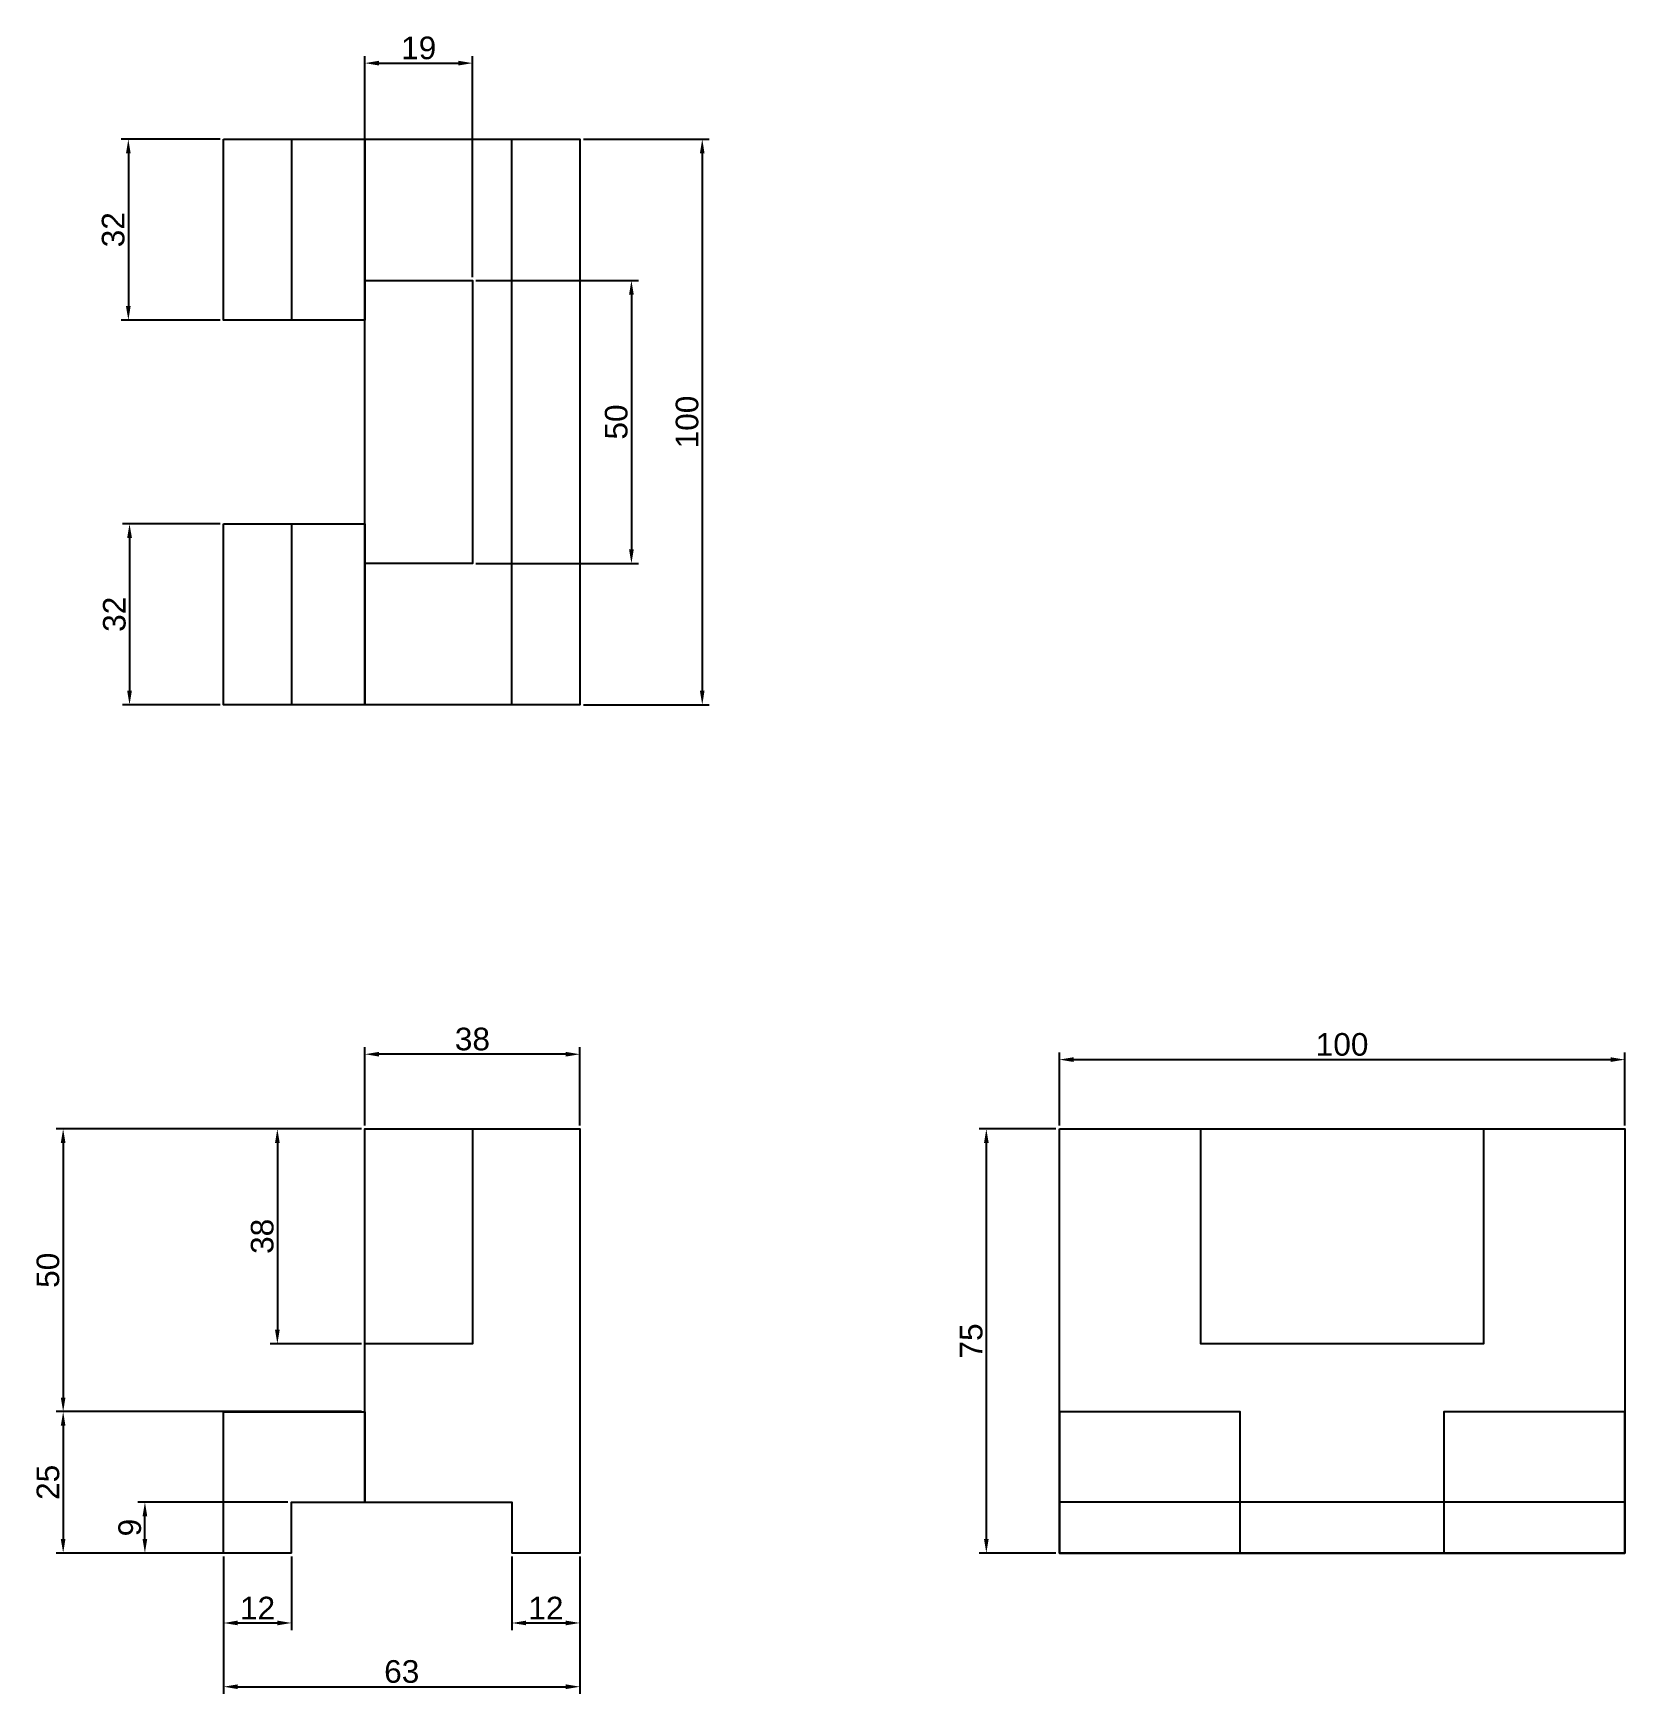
# Model space of a CAD drawing. Header units: millimetres. Extents: x 2733 to 3014, y 1978 to 2271.
import ezdxf

# ---------------------------------------------------------------- set-up
doc = ezdxf.new("R2010")
doc.units = ezdxf.units.MM
doc.styles.get("Standard").update_dxf_attribs({"font": 'arial.ttf'})
doc.dimstyles.new('ISO-25', dxfattribs={"dimtxt": 4, "dimasz": 2.5, "dimexe": 1.25, "dimexo": 0.625, "dimtad": 1, "dimtxsty": 'Standard', "dimcen": 2.5, "dimclrd": 3, "dimclre": 3, "dimclrt": 3, "dimadec": 0, "dimazin": 0, "dimtfac": 1, "dimtmove": 0, "dimatfit": 3, "dimfxl": 1, "dimarcsym": 0})

# ---------------------------------------------------------------- blocks, each defined once
blk = doc.blocks.new('*D1')
at = {"color": 3, "lineweight": -2, "transparency": 16777216}
for p, q in [((2791.32, 2228.14), (2791.32, 2267.23)), ((2810.32, 2228.14), (2810.32, 2267.23)), ((2793.82, 2265.98), (2807.82, 2265.98))]:
    blk.add_line(p, q, dxfattribs=at)
at = {"color": 3, "transparency": 16777216}
for points in [[(2793.82, 2266.4), (2793.82, 2265.56), (2791.32, 2265.98)], [(2807.82, 2266.4), (2807.82, 2265.56), (2810.32, 2265.98)]]:
    blk.add_solid(points, dxfattribs=at)
at = {"layer": 'Defpoints', "color": 0, "transparency": 16777216}
for p in [(2810.32, 2265.98), (2791.32, 2227.52), (2810.32, 2227.52)]:
    blk.add_point(p, dxfattribs=at)
at = {"color": 3, "transparency": 16777216, "insert": (2800.82, 2268.65), "char_height": 4, "attachment_point": 5}
blk.add_mtext('19', dxfattribs=at)
blk = doc.blocks.new('*D2')
at = {"color": 3, "lineweight": -2, "transparency": 16777216}
for p, q in [((2765.69, 2252.52), (2748.22, 2252.52)), ((2749.47, 2250.02), (2749.47, 2223.02)), ((2765.69, 2220.52), (2748.22, 2220.52))]:
    blk.add_line(p, q, dxfattribs=at)
at = {"color": 3, "transparency": 16777216}
for points in [[(2749.05, 2250.02), (2749.88, 2250.02), (2749.47, 2252.52)], [(2749.05, 2223.02), (2749.88, 2223.02), (2749.47, 2220.52)]]:
    blk.add_solid(points, dxfattribs=at)
at = {"layer": 'Defpoints', "color": 0, "transparency": 16777216}
for p in [(2766.32, 2252.52), (2749.47, 2220.52), (2766.32, 2220.52)]:
    blk.add_point(p, dxfattribs=at)
at = {"color": 3, "transparency": 16777216, "insert": (2746.8, 2236.52), "char_height": 4, "attachment_point": 5, "rotation": 90}
blk.add_mtext('32', dxfattribs=at)
blk = doc.blocks.new('*D3')
at = {"color": 3, "lineweight": -2, "transparency": 16777216}
for p, q in [((2765.69, 2184.52), (2748.43, 2184.52)), ((2749.68, 2182.02), (2749.68, 2155.02)), ((2765.69, 2152.52), (2748.43, 2152.52))]:
    blk.add_line(p, q, dxfattribs=at)
at = {"color": 3, "transparency": 16777216}
for points in [[(2749.26, 2182.02), (2750.1, 2182.02), (2749.68, 2184.52)], [(2749.26, 2155.02), (2750.1, 2155.02), (2749.68, 2152.52)]]:
    blk.add_solid(points, dxfattribs=at)
at = {"layer": 'Defpoints', "color": 0, "transparency": 16777216}
for p in [(2766.32, 2184.52), (2749.68, 2152.52), (2766.32, 2152.52)]:
    blk.add_point(p, dxfattribs=at)
at = {"color": 3, "transparency": 16777216, "insert": (2747.01, 2168.52), "char_height": 4, "attachment_point": 5, "rotation": 90}
blk.add_mtext('32', dxfattribs=at)
blk = doc.blocks.new('*D4')
at = {"color": 3, "lineweight": -2, "transparency": 16777216}
for p, q in [((2810.94, 2227.52), (2839.69, 2227.52)), ((2838.44, 2225.02), (2838.44, 2180.02)), ((2810.94, 2177.52), (2839.69, 2177.52))]:
    blk.add_line(p, q, dxfattribs=at)
at = {"color": 3, "transparency": 16777216}
for points in [[(2838.02, 2225.02), (2838.86, 2225.02), (2838.44, 2227.52)], [(2838.02, 2180.02), (2838.86, 2180.02), (2838.44, 2177.52)]]:
    blk.add_solid(points, dxfattribs=at)
at = {"layer": 'Defpoints', "color": 0, "transparency": 16777216}
for p in [(2810.32, 2227.52), (2810.32, 2177.52), (2838.44, 2177.52)]:
    blk.add_point(p, dxfattribs=at)
at = {"color": 3, "transparency": 16777216, "insert": (2835.77, 2202.52), "char_height": 4, "attachment_point": 5, "rotation": 90}
blk.add_mtext('50', dxfattribs=at)
blk = doc.blocks.new('*D5')
at = {"color": 3, "lineweight": -2, "transparency": 16777216}
for p, q in [((2829.94, 2252.52), (2852.22, 2252.52)), ((2850.97, 2250.02), (2850.97, 2155.02)), ((2829.94, 2152.52), (2852.22, 2152.52))]:
    blk.add_line(p, q, dxfattribs=at)
at = {"color": 3, "transparency": 16777216}
for points in [[(2850.55, 2250.02), (2851.38, 2250.02), (2850.97, 2252.52)], [(2850.55, 2155.02), (2851.38, 2155.02), (2850.97, 2152.52)]]:
    blk.add_solid(points, dxfattribs=at)
at = {"layer": 'Defpoints', "color": 0, "transparency": 16777216}
for p in [(2829.32, 2252.52), (2829.32, 2152.52), (2850.97, 2152.52)]:
    blk.add_point(p, dxfattribs=at)
at = {"color": 3, "transparency": 16777216, "insert": (2848.3, 2202.52), "char_height": 4, "attachment_point": 5, "rotation": 90}
blk.add_mtext('100', dxfattribs=at)
blk = doc.blocks.new('*D6')
at = {"color": 3, "lineweight": -2, "transparency": 16777216}
for p, q in [((2791.32, 2078.14), (2791.32, 2091.97)), ((2826.82, 2090.72), (2793.82, 2090.72)), ((2829.32, 2078.14), (2829.32, 2091.97))]:
    blk.add_line(p, q, dxfattribs=at)
at = {"color": 3, "transparency": 16777216}
for points in [[(2793.82, 2091.14), (2793.82, 2090.31), (2791.32, 2090.72)], [(2826.82, 2091.14), (2826.82, 2090.31), (2829.32, 2090.72)]]:
    blk.add_solid(points, dxfattribs=at)
at = {"layer": 'Defpoints', "color": 0, "transparency": 16777216}
for p in [(2791.32, 2090.72), (2791.32, 2077.52), (2829.32, 2077.52)]:
    blk.add_point(p, dxfattribs=at)
at = {"color": 3, "transparency": 16777216, "insert": (2810.32, 2093.39), "char_height": 4, "attachment_point": 5}
blk.add_mtext('38', dxfattribs=at)
blk = doc.blocks.new('*D7')
at = {"color": 3, "lineweight": -2, "transparency": 16777216}
for p, q in [((2790.69, 2077.52), (2774.57, 2077.52)), ((2775.82, 2075.02), (2775.82, 2042.02)), ((2790.69, 2039.52), (2774.57, 2039.52))]:
    blk.add_line(p, q, dxfattribs=at)
at = {"color": 3, "transparency": 16777216}
for points in [[(2775.41, 2075.02), (2776.24, 2075.02), (2775.82, 2077.52)], [(2775.41, 2042.02), (2776.24, 2042.02), (2775.82, 2039.52)]]:
    blk.add_solid(points, dxfattribs=at)
at = {"layer": 'Defpoints', "color": 0, "transparency": 16777216}
for p in [(2791.32, 2077.52), (2775.82, 2039.52), (2791.32, 2039.52)]:
    blk.add_point(p, dxfattribs=at)
at = {"color": 3, "transparency": 16777216, "insert": (2773.16, 2058.52), "char_height": 4, "attachment_point": 5, "rotation": 90}
blk.add_mtext('38', dxfattribs=at)
blk = doc.blocks.new('*D8')
at = {"color": 3, "lineweight": -2, "transparency": 16777216}
for p, q in [((2790.69, 2077.52), (2736.69, 2077.52)), ((2737.94, 2075.02), (2737.94, 2030.02)), ((2790.69, 2027.52), (2736.69, 2027.52))]:
    blk.add_line(p, q, dxfattribs=at)
at = {"color": 3, "transparency": 16777216}
for points in [[(2737.52, 2075.02), (2738.35, 2075.02), (2737.94, 2077.52)], [(2737.52, 2030.02), (2738.35, 2030.02), (2737.94, 2027.52)]]:
    blk.add_solid(points, dxfattribs=at)
at = {"layer": 'Defpoints', "color": 0, "transparency": 16777216}
for p in [(2791.32, 2077.52), (2737.94, 2027.52), (2791.32, 2027.52)]:
    blk.add_point(p, dxfattribs=at)
at = {"color": 3, "transparency": 16777216, "insert": (2735.27, 2052.52), "char_height": 4, "attachment_point": 5, "rotation": 90}
blk.add_mtext('50', dxfattribs=at)
blk = doc.blocks.new('*D9')
at = {"color": 3, "lineweight": -2, "transparency": 16777216}
for p, q in [((2765.69, 2027.52), (2736.69, 2027.52)), ((2737.94, 2025.02), (2737.94, 2005.02)), ((2765.69, 2002.52), (2736.69, 2002.52))]:
    blk.add_line(p, q, dxfattribs=at)
at = {"color": 3, "transparency": 16777216}
for points in [[(2737.52, 2025.02), (2738.35, 2025.02), (2737.94, 2027.52)], [(2737.52, 2005.02), (2738.35, 2005.02), (2737.94, 2002.52)]]:
    blk.add_solid(points, dxfattribs=at)
at = {"layer": 'Defpoints', "color": 0, "transparency": 16777216}
for p in [(2766.32, 2027.52), (2737.94, 2002.52), (2766.32, 2002.52)]:
    blk.add_point(p, dxfattribs=at)
at = {"color": 3, "transparency": 16777216, "insert": (2735.27, 2015.02), "char_height": 4, "attachment_point": 5, "rotation": 90}
blk.add_mtext('25', dxfattribs=at)
blk = doc.blocks.new('*D10')
at = {"color": 3, "lineweight": -2, "transparency": 16777216}
for p, q in [((2777.69, 2011.52), (2751.15, 2011.52)), ((2752.4, 2005.02), (2752.4, 2009.02)), ((2777.69, 2002.52), (2751.15, 2002.52))]:
    blk.add_line(p, q, dxfattribs=at)
at = {"color": 3, "transparency": 16777216}
for points in [[(2751.98, 2009.02), (2752.81, 2009.02), (2752.4, 2011.52)], [(2751.98, 2005.02), (2752.81, 2005.02), (2752.4, 2002.52)]]:
    blk.add_solid(points, dxfattribs=at)
at = {"layer": 'Defpoints', "color": 0, "transparency": 16777216}
for p in [(2752.4, 2011.52), (2778.32, 2011.52), (2778.32, 2002.52)]:
    blk.add_point(p, dxfattribs=at)
at = {"color": 3, "transparency": 16777216, "insert": (2749.73, 2007.02), "char_height": 4, "attachment_point": 5, "rotation": 90}
blk.add_mtext('9', dxfattribs=at)
blk = doc.blocks.new('*D11')
at = {"color": 3, "lineweight": -2, "transparency": 16777216}
for p, q in [((2766.32, 2001.89), (2766.32, 1988.9)), ((2778.32, 2001.89), (2778.32, 1988.9)), ((2768.82, 1990.15), (2775.82, 1990.15))]:
    blk.add_line(p, q, dxfattribs=at)
at = {"color": 3, "transparency": 16777216}
for points in [[(2768.82, 1990.57), (2768.82, 1989.74), (2766.32, 1990.15)], [(2775.82, 1990.57), (2775.82, 1989.74), (2778.32, 1990.15)]]:
    blk.add_solid(points, dxfattribs=at)
at = {"layer": 'Defpoints', "color": 0, "transparency": 16777216}
for p in [(2766.32, 2002.52), (2778.32, 2002.52), (2778.32, 1990.15)]:
    blk.add_point(p, dxfattribs=at)
at = {"color": 3, "transparency": 16777216, "insert": (2772.32, 1992.79), "char_height": 4, "attachment_point": 5}
blk.add_mtext('12', dxfattribs=at)
blk = doc.blocks.new('*D12')
at = {"color": 3, "lineweight": -2, "transparency": 16777216}
for p, q in [((2817.32, 2001.89), (2817.32, 1988.9)), ((2829.32, 2001.89), (2829.32, 1988.9)), ((2819.82, 1990.15), (2826.82, 1990.15))]:
    blk.add_line(p, q, dxfattribs=at)
at = {"color": 3, "transparency": 16777216}
for points in [[(2819.82, 1990.57), (2819.82, 1989.74), (2817.32, 1990.15)], [(2826.82, 1990.57), (2826.82, 1989.74), (2829.32, 1990.15)]]:
    blk.add_solid(points, dxfattribs=at)
at = {"layer": 'Defpoints', "color": 0, "transparency": 16777216}
for p in [(2817.32, 2002.52), (2829.32, 2002.52), (2829.32, 1990.15)]:
    blk.add_point(p, dxfattribs=at)
at = {"color": 3, "transparency": 16777216, "insert": (2823.32, 1992.79), "char_height": 4, "attachment_point": 5}
blk.add_mtext('12', dxfattribs=at)
blk = doc.blocks.new('*D13')
at = {"color": 3, "lineweight": -2, "transparency": 16777216}
for p, q in [((2766.32, 2001.89), (2766.32, 1977.63)), ((2829.32, 2001.89), (2829.32, 1977.63)), ((2768.82, 1978.88), (2826.82, 1978.88))]:
    blk.add_line(p, q, dxfattribs=at)
at = {"color": 3, "transparency": 16777216}
for points in [[(2768.82, 1979.3), (2768.82, 1978.46), (2766.32, 1978.88)], [(2826.82, 1979.3), (2826.82, 1978.46), (2829.32, 1978.88)]]:
    blk.add_solid(points, dxfattribs=at)
at = {"layer": 'Defpoints', "color": 0, "transparency": 16777216}
for p in [(2766.32, 2002.52), (2829.32, 2002.52), (2829.32, 1978.88)]:
    blk.add_point(p, dxfattribs=at)
at = {"color": 3, "transparency": 16777216, "insert": (2797.82, 1981.55), "char_height": 4, "attachment_point": 5}
blk.add_mtext('63', dxfattribs=at)
blk = doc.blocks.new('*D14')
at = {"color": 3, "lineweight": -2, "transparency": 16777216}
for p, q in [((2914.13, 2078.14), (2914.13, 2091.02)), ((3014.13, 2078.14), (3014.13, 2091.02)), ((2916.63, 2089.77), (3011.63, 2089.77))]:
    blk.add_line(p, q, dxfattribs=at)
at = {"color": 3, "transparency": 16777216}
for points in [[(2916.63, 2090.19), (2916.63, 2089.36), (2914.13, 2089.77)], [(3011.63, 2090.19), (3011.63, 2089.36), (3014.13, 2089.77)]]:
    blk.add_solid(points, dxfattribs=at)
at = {"layer": 'Defpoints', "color": 0, "transparency": 16777216}
for p in [(3014.13, 2089.77), (2914.13, 2077.52), (3014.13, 2077.52)]:
    blk.add_point(p, dxfattribs=at)
at = {"color": 3, "transparency": 16777216, "insert": (2964.13, 2092.44), "char_height": 4, "attachment_point": 5}
blk.add_mtext('100', dxfattribs=at)
blk = doc.blocks.new('*D15')
at = {"color": 3, "lineweight": -2, "transparency": 16777216}
for p, q in [((2913.5, 2077.52), (2899.96, 2077.52)), ((2901.21, 2075.02), (2901.21, 2005.02)), ((2913.5, 2002.52), (2899.96, 2002.52))]:
    blk.add_line(p, q, dxfattribs=at)
at = {"color": 3, "transparency": 16777216}
for points in [[(2900.8, 2075.02), (2901.63, 2075.02), (2901.21, 2077.52)], [(2900.8, 2005.02), (2901.63, 2005.02), (2901.21, 2002.52)]]:
    blk.add_solid(points, dxfattribs=at)
at = {"layer": 'Defpoints', "color": 0, "transparency": 16777216}
for p in [(2914.13, 2077.52), (2901.21, 2002.52), (2914.13, 2002.52)]:
    blk.add_point(p, dxfattribs=at)
at = {"color": 3, "transparency": 16777216, "insert": (2898.55, 2040.02), "char_height": 4, "attachment_point": 5, "rotation": 90}
blk.add_mtext('75', dxfattribs=at)

msp = doc.modelspace()

# ---------------------------------------------------------------- linework, layer by layer
for points in [[(2766.319, 2252.516), (2791.319, 2252.516), (2791.319, 2220.516), (2766.319, 2220.516)], [(2766.319, 2252.516), (2778.319, 2252.516), (2778.319, 2220.516), (2766.319, 2220.516)], [(2791.319, 2252.516), (2829.319, 2252.516), (2829.319, 2152.516), (2791.319, 2152.516)], [(2817.319, 2252.516), (2829.319, 2252.516), (2829.319, 2152.516), (2817.319, 2152.516)], [(2791.319, 2227.516), (2810.319, 2227.516), (2810.319, 2177.516), (2791.319, 2177.516)], [(2766.319, 2184.516), (2791.319, 2184.516), (2791.319, 2152.516), (2766.319, 2152.516)], [(2766.319, 2184.516), (2778.319, 2184.516), (2778.319, 2152.516), (2766.319, 2152.516)], [(2791.319, 2077.516), (2810.319, 2077.516), (2810.319, 2039.516), (2791.319, 2039.516)], [(2914.127, 2077.516), (3014.127, 2077.516), (3014.127, 2002.516), (2914.127, 2002.516)], [(2939.127, 2077.516), (2989.127, 2077.516), (2989.127, 2039.516), (2939.127, 2039.516)], [(2914.127, 2002.516), (2946.127, 2002.516), (2946.127, 2027.516), (2914.127, 2027.516)], [(2982.127, 2002.516), (3014.127, 2002.516), (3014.127, 2027.516), (2982.127, 2027.516)], [(2914.127, 2002.516), (3014.127, 2002.516), (3014.127, 2011.516), (2914.127, 2011.516)]]:
    msp.add_lwpolyline(points, close=True)
for points in [[(2791.319, 2011.516), (2791.319, 2077.516), (2829.319, 2077.516), (2829.319, 2002.516), (2817.319, 2002.516)], [(2778.319, 2002.516), (2766.319, 2002.516), (2766.319, 2027.516), (2791.319, 2027.516), (2791.319, 2011.516)], [(2778.319, 2002.516), (2778.319, 2011.516), (2817.319, 2011.516), (2817.319, 2002.516)]]:
    msp.add_lwpolyline(points)

# ---------------------------------------------------------------- dimensions: what is measured, and where the dimension line sits
for base, p1, p2, picture, middle in [((2810.319, 2265.979), (2791.319, 2227.516), (2810.319, 2227.516), '*D1', (2800.819, 2268.647)), ((2791.319, 2090.724), (2829.319, 2077.516), (2791.319, 2077.516), '*D6', (2810.319, 2093.393)), ((3014.127, 2089.773), (2914.127, 2077.516), (3014.127, 2077.516), '*D14', (2964.127, 2092.44)), ((2778.319, 1990.152), (2766.319, 2002.516), (2778.319, 2002.516), '*D11', (2772.319, 1992.785)), ((2829.319, 1978.881), (2766.319, 2002.516), (2829.319, 2002.516), '*D13', (2797.819, 1981.549)), ((2829.319, 1990.152), (2817.319, 2002.516), (2829.319, 2002.516), '*D12', (2823.319, 1992.785))]:
    dim = msp.add_linear_dim(base=base, p1=p1, p2=p2, dimstyle='ISO-25')
    dim.commit()
    dim.dimension.update_dxf_attribs({"geometry": picture, "text_midpoint": middle})
for base, p1, p2, picture, middle in [((2749.468, 2220.516), (2766.319, 2252.516), (2766.319, 2220.516), '*D2', (2746.799, 2236.516)), ((2850.967, 2152.516), (2829.319, 2252.516), (2829.319, 2152.516), '*D5', (2848.3, 2202.516)), ((2838.439, 2177.516), (2810.319, 2227.516), (2810.319, 2177.516), '*D4', (2835.772, 2202.516)), ((2749.68, 2152.516), (2766.319, 2184.516), (2766.319, 2152.516), '*D3', (2747.011, 2168.516)), ((2737.935, 2027.516), (2791.319, 2077.516), (2791.319, 2027.516), '*D8', (2735.268, 2052.516)), ((2775.824, 2039.516), (2791.319, 2077.516), (2791.319, 2039.516), '*D7', (2773.156, 2058.516)), ((2901.213, 2002.516), (2914.127, 2077.516), (2914.127, 2002.516), '*D15', (2898.554, 2040.016)), ((2737.935, 2002.516), (2766.319, 2027.516), (2766.319, 2002.516), '*D9', (2735.268, 2015.016)), ((2752.397, 2011.516), (2778.319, 2002.516), (2778.319, 2011.516), '*D10', (2749.729, 2007.016))]:
    dim = msp.add_linear_dim(base=base, p1=p1, p2=p2, angle=90, dimstyle='ISO-25')
    dim.commit()
    dim.dimension.update_dxf_attribs({"geometry": picture, "text_midpoint": middle})

doc.saveas('drawing.dxf')
